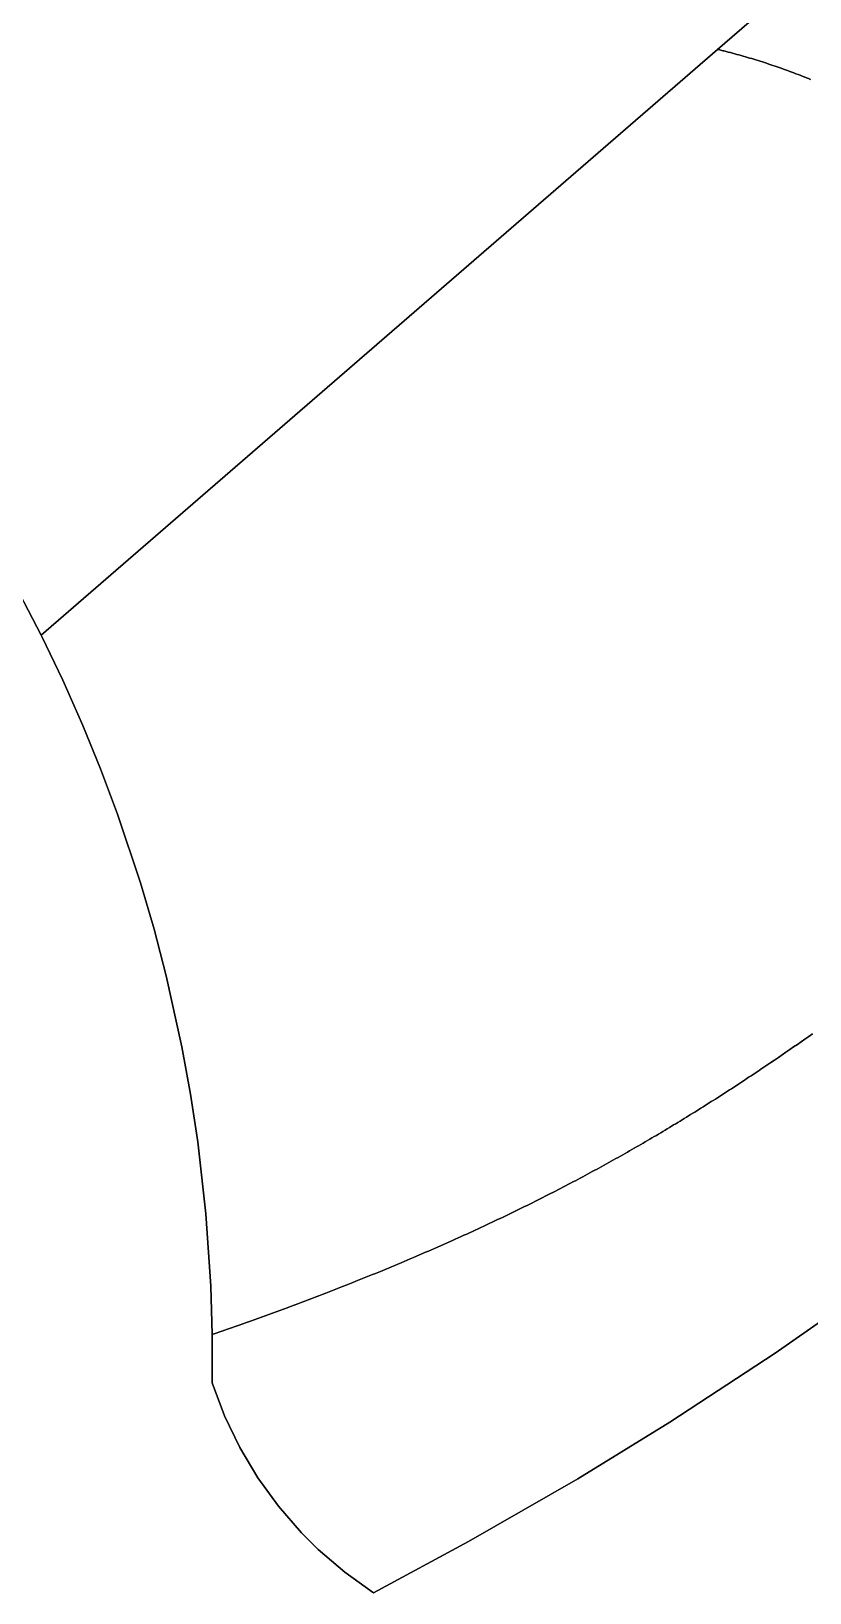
# Model space of a CAD drawing. Header units: millimetres. Extents: x 1811966 to 2218310, y 20519 to 471429.
# Drawn here: x 2054372 to 2083716, y 227158 to 286002 of the extents above; entities that cross this region are included whole.
import ezdxf

# ---------------------------------------------------------------- set-up
doc = ezdxf.new("R2010")
doc.units = ezdxf.units.MM
doc.layers.add('CLOSED_AREAS', color=7, linetype='Continuous')

msp = doc.modelspace()

# ---------------------------------------------------------------- linework, layer by layer
at = {"layer": 'CLOSED_AREAS'}
for points in [[(2050552.959, 305874.596), (2038831.713, 283119.077), (2039008.23, 282979.15), (2040395.6, 281801.062), (2041747.174, 280582.064), (2043061.733, 279323.238), (2044338.105, 278025.71), (2045575.16, 276690.644), (2047354.606, 274620.264), (2048488.604, 273196.621), (2049579.572, 271739.745), (2051133.228, 269494.967), (2052112.469, 267960.758), (2053045.433, 266397.977), (2053931.322, 264808.035), (2054743.64, 263241.854), (2080238.744, 285317.964), (2082906.278, 287627.772)], [(2082906.278, 287627.772), (2080238.744, 285317.964), (2080279.307, 285308.183), (2080319.856, 285298.328), (2080360.39, 285288.398), (2080400.909, 285278.395), (2080441.413, 285268.318), (2080481.902, 285258.166), (2080522.375, 285247.941), (2080562.834, 285237.643), (2080643.704, 285216.826), (2080724.512, 285195.716), (2080805.258, 285174.315), (2080885.94, 285152.623), (2080966.558, 285130.641), (2081047.111, 285108.37), (2081127.599, 285085.812), (2081208.021, 285062.967), (2081288.376, 285039.836), (2081368.663, 285016.421), (2081448.883, 284992.722), (2081529.034, 284968.74), (2081609.116, 284944.477), (2081689.128, 284919.933), (2081769.069, 284895.109), (2081848.938, 284870.006), (2081928.736, 284844.626), (2082008.461, 284818.97), (2082088.113, 284793.037), (2082167.691, 284766.83), (2082247.195, 284740.349), (2082326.623, 284713.595), (2082405.975, 284686.57), (2082485.251, 284659.274), (2082564.45, 284631.709), (2082643.57, 284603.875), (2082722.613, 284575.773), (2082801.576, 284547.404), (2082880.459, 284518.77), (2082959.262, 284489.871), (2083037.983, 284460.709), (2083116.623, 284431.283), (2083195.181, 284401.597), (2083273.655, 284371.649), (2083352.045, 284341.442), (2083430.351, 284310.976), (2083508.572, 284280.253), (2083586.708, 284249.273), (2083664.757, 284218.037), (2083742.719, 284186.546)], [(2083742.719, 284186.546), (2083664.757, 284218.037), (2083586.708, 284249.273), (2083508.572, 284280.253), (2083430.351, 284310.976), (2083352.045, 284341.442), (2083273.655, 284371.649), (2083195.181, 284401.597), (2083116.623, 284431.283), (2083037.983, 284460.709), (2082959.262, 284489.871), (2082880.459, 284518.77), (2082801.576, 284547.404), (2082722.613, 284575.773), (2082643.57, 284603.875), (2082564.45, 284631.709), (2082485.251, 284659.274), (2082405.975, 284686.57), (2082326.623, 284713.595), (2082247.195, 284740.349), (2082167.691, 284766.83), (2082088.113, 284793.037), (2082008.461, 284818.97), (2081928.736, 284844.626), (2081848.938, 284870.006), (2081769.069, 284895.109), (2081689.128, 284919.933), (2081609.116, 284944.477), (2081529.034, 284968.74), (2081448.883, 284992.722), (2081368.663, 285016.421), (2081288.376, 285039.836), (2081208.021, 285062.967), (2081127.599, 285085.812), (2081047.111, 285108.37), (2080966.558, 285130.641), (2080885.94, 285152.623), (2080805.258, 285174.315), (2080724.512, 285195.716), (2080643.704, 285216.826), (2080562.834, 285237.643), (2080522.375, 285247.941), (2080481.902, 285258.166), (2080441.413, 285268.318), (2080400.909, 285278.395), (2080360.39, 285288.398), (2080319.856, 285298.328), (2080279.307, 285308.183), (2080238.744, 285317.964), (2054743.64, 263241.854), (2054769.317, 263192.346), (2055558.689, 261552.345), (2056318.337, 259842.645), (2056988.769, 258205.298), (2057628.191, 256501.237), (2058491.216, 253911.24), (2059001.719, 252164.217), (2059459.827, 250402.726), (2060047.834, 247736.809), (2060373.241, 245946.05), (2060645.012, 244146.37), (2060951.598, 241433.641), (2061136.375, 238709.895), (2061191.686, 236890.654), (2061338.395, 236941.246), (2061484.5, 236991.813), (2061630.003, 237042.356), (2061774.907, 237092.875), (2061919.214, 237143.37), (2062062.927, 237193.841), (2062206.049, 237244.288), (2062348.58, 237294.712), (2062490.524, 237345.112), (2062631.884, 237395.489), (2062772.661, 237445.843), (2062912.858, 237496.174), (2063052.478, 237546.483), (2063191.522, 237596.769), (2063329.994, 237647.033), (2063467.895, 237697.274), (2063605.228, 237747.494), (2063741.996, 237797.691), (2063878.2, 237847.868), (2064013.843, 237898.022), (2064148.928, 237948.155), (2064283.457, 237998.267), (2064417.433, 238048.358), (2064550.856, 238098.428), (2064683.731, 238148.478), (2064816.06, 238198.507), (2064947.844, 238248.516), (2065079.087, 238298.504), (2065209.79, 238348.473), (2065339.957, 238398.422), (2065469.589, 238448.351), (2065598.689, 238498.26), (2065727.259, 238548.151), (2065855.301, 238598.022), (2065982.819, 238647.874), (2066109.814, 238697.707), (2066236.289, 238747.522), (2066362.246, 238797.318), (2066487.688, 238847.096), (2066612.616, 238896.856), (2066737.034, 238946.598), (2066860.944, 238996.322), (2066984.348, 239046.028), (2067107.249, 239095.717), (2067229.648, 239145.389), (2067351.549, 239195.043), (2067472.953, 239244.681), (2067593.864, 239294.302), (2067714.283, 239343.906), (2067834.213, 239393.493), (2067953.657, 239443.065), (2068072.616, 239492.62), (2068191.093, 239542.16), (2068309.09, 239591.683), (2068426.611, 239641.191), (2068543.657, 239690.684), (2068660.23, 239740.161), (2068776.334, 239789.623), (2068891.969, 239839.07), (2069007.14, 239888.503), (2069121.848, 239937.92), (2069236.096, 239987.324), (2069349.885, 240036.713), (2069463.219, 240086.088), (2069576.1, 240135.449), (2069688.53, 240184.797), (2069800.511, 240234.13), (2069912.046, 240283.451), (2070023.138, 240332.758), (2070133.789, 240382.052), (2070244, 240431.333), (2070353.775, 240480.601), (2070463.117, 240529.857), (2070572.026, 240579.1), (2070680.506, 240628.332), (2070788.559, 240677.551), (2070896.188, 240726.758), (2071003.395, 240775.953), (2071110.181, 240825.137), (2071216.551, 240874.309), (2071322.505, 240923.471), (2071428.047, 240972.621), (2071533.179, 241021.76), (2071637.903, 241070.888), (2071742.222, 241120.006), (2071846.138, 241169.114), (2071949.653, 241218.211), (2072052.77, 241267.298), (2072155.491, 241316.376), (2072257.819, 241365.444), (2072359.755, 241414.502), (2072461.303, 241463.55), (2072562.465, 241512.59), (2072663.243, 241561.62), (2072763.64, 241610.642), (2072863.657, 241659.655), (2072963.298, 241708.659), (2073062.564, 241757.655), (2073161.459, 241806.643), (2073259.984, 241855.623), (2073358.142, 241904.595), (2073455.935, 241953.559), (2073553.366, 242002.516), (2073650.437, 242051.465), (2073747.151, 242100.407), (2073843.509, 242149.342), (2073939.515, 242198.27), (2074035.17, 242247.192), (2074130.477, 242296.107), (2074225.439, 242345.016), (2074320.057, 242393.918), (2074414.335, 242442.815), (2074508.274, 242491.705), (2074601.878, 242540.59), (2074695.147, 242589.47), (2074788.086, 242638.344), (2074880.695, 242687.213), (2074972.979, 242736.077), (2075064.938, 242784.936), (2075156.575, 242833.79), (2075247.893, 242882.64), (2075338.895, 242931.486), (2075429.582, 242980.327), (2075519.956, 243029.165), (2075610.021, 243077.998), (2075699.779, 243126.828), (2075789.232, 243175.655), (2075878.382, 243224.478), (2075967.233, 243273.298), (2076055.785, 243322.115), (2076144.042, 243370.929), (2076232.006, 243419.741), (2076319.68, 243468.55), (2076407.065, 243517.357), (2076494.165, 243566.162), (2076580.981, 243614.964), (2076667.516, 243663.765), (2076753.773, 243712.564), (2076839.754, 243761.362), (2076925.46, 243810.159), (2077010.895, 243858.954), (2077096.062, 243907.748), (2077180.961, 243956.542), (2077265.596, 244005.335), (2077349.97, 244054.127), (2077434.084, 244102.92), (2077517.941, 244151.712), (2077601.543, 244200.504), (2077684.893, 244249.296), (2077767.993, 244298.089), (2077850.845, 244346.882), (2077933.453, 244395.676), (2078015.817, 244444.471), (2078097.941, 244493.267), (2078179.828, 244542.065), (2078261.479, 244590.863), (2078342.896, 244639.663), (2078424.083, 244688.465), (2078505.042, 244737.269), (2078585.774, 244786.075), (2078666.283, 244834.883), (2078746.571, 244883.693), (2078826.64, 244932.507), (2078906.493, 244981.322), (2078986.131, 245030.141), (2079065.558, 245078.963), (2079144.776, 245127.788), (2079223.787, 245176.616), (2079302.593, 245225.448), (2079381.197, 245274.284), (2079459.602, 245323.124), (2079537.809, 245371.968), (2079615.822, 245420.816), (2079693.642, 245469.668), (2079771.272, 245518.526), (2079848.714, 245567.387), (2079925.971, 245616.254), (2080003.045, 245665.126), (2080079.938, 245714.003), (2080156.654, 245762.886), (2080233.193, 245811.774), (2080309.559, 245860.668), (2080385.754, 245909.568), (2080461.781, 245958.474), (2080537.642, 246007.386), (2080613.338, 246056.305), (2080688.873, 246105.23), (2080764.25, 246154.163), (2080839.469, 246203.102), (2080914.535, 246252.048), (2080989.448, 246301.001), (2081064.213, 246349.962), (2081138.83, 246398.931), (2081213.302, 246447.907), (2081287.632, 246496.892), (2081361.823, 246545.884), (2081435.876, 246594.885), (2081509.793, 246643.894), (2081583.578, 246692.912), (2081657.233, 246741.939), (2081730.76, 246790.974), (2081804.161, 246840.019), (2081877.44, 246889.073), (2081950.597, 246938.137), (2082096.559, 247036.293), (2082242.068, 247134.489), (2082387.141, 247232.727), (2082531.798, 247331.007), (2082676.058, 247429.331), (2082819.94, 247527.7), (2082963.464, 247626.116), (2083106.649, 247724.58), (2083249.513, 247823.094), (2083392.076, 247921.658), (2083534.358, 248020.274), (2083676.376, 248118.944), (2083818.15, 248217.668)], [(2085746.071, 238512.062), (2082408.252, 236185.918), (2078437.823, 233585.11), (2074971.917, 231454.498), (2070858.671, 229086.008), (2067276.116, 227157.979), (2066196.404, 227929.031), (2065189.115, 228792.569), (2064561.758, 229416.314), (2063692.41, 230418.591), (2062915.127, 231493.825), (2062235.99, 232633.599), (2061660.321, 233828.969), (2061192.632, 235070.57), (2061191.686, 236890.654), (2061136.375, 238709.895), (2060951.598, 241433.641), (2060645.012, 244146.37), (2060373.241, 245946.05), (2060047.834, 247736.809), (2059459.827, 250402.726), (2059001.719, 252164.217), (2058491.216, 253911.24), (2057628.191, 256501.237), (2056988.769, 258205.298), (2056318.337, 259842.645), (2055558.689, 261552.345), (2054769.317, 263192.346), (2054743.64, 263241.854), (2053931.322, 264808.035)], [(2083818.15, 248217.668), (2083676.376, 248118.944), (2083534.358, 248020.274), (2083392.076, 247921.658), (2083249.513, 247823.094), (2083106.649, 247724.58), (2082963.464, 247626.116), (2082819.94, 247527.7), (2082676.058, 247429.331), (2082531.798, 247331.007), (2082387.141, 247232.727), (2082242.068, 247134.489), (2082096.559, 247036.293), (2081950.597, 246938.137), (2081877.44, 246889.073), (2081804.161, 246840.019), (2081730.76, 246790.974), (2081657.233, 246741.939), (2081583.578, 246692.912), (2081509.793, 246643.894), (2081435.876, 246594.885), (2081361.823, 246545.884), (2081287.632, 246496.892), (2081213.302, 246447.907), (2081138.83, 246398.931), (2081064.213, 246349.962), (2080989.448, 246301.001), (2080914.535, 246252.048), (2080839.469, 246203.102), (2080764.25, 246154.163), (2080688.873, 246105.23), (2080613.338, 246056.305), (2080537.642, 246007.386), (2080461.781, 245958.474), (2080385.754, 245909.568), (2080309.559, 245860.668), (2080233.193, 245811.774), (2080156.654, 245762.886), (2080079.938, 245714.003), (2080003.045, 245665.126), (2079925.971, 245616.254), (2079848.714, 245567.387), (2079771.272, 245518.526), (2079693.642, 245469.668), (2079615.822, 245420.816), (2079537.809, 245371.968), (2079459.602, 245323.124), (2079381.197, 245274.284), (2079302.593, 245225.448), (2079223.787, 245176.616), (2079144.776, 245127.788), (2079065.558, 245078.963), (2078986.131, 245030.141), (2078906.493, 244981.322), (2078826.64, 244932.507), (2078746.571, 244883.693), (2078666.283, 244834.883), (2078585.774, 244786.075), (2078505.042, 244737.269), (2078424.083, 244688.465), (2078342.896, 244639.663), (2078261.479, 244590.863), (2078179.828, 244542.065), (2078097.941, 244493.267), (2078015.817, 244444.471), (2077933.453, 244395.676), (2077850.845, 244346.882), (2077767.993, 244298.089), (2077684.893, 244249.296), (2077601.543, 244200.504), (2077517.941, 244151.712), (2077434.084, 244102.92), (2077349.97, 244054.127), (2077265.596, 244005.335), (2077180.961, 243956.542), (2077096.062, 243907.748), (2077010.895, 243858.954), (2076925.46, 243810.159), (2076839.754, 243761.362), (2076753.773, 243712.564), (2076667.516, 243663.765), (2076580.981, 243614.964), (2076494.165, 243566.162), (2076407.065, 243517.357), (2076319.68, 243468.55), (2076232.006, 243419.741), (2076144.042, 243370.929), (2076055.785, 243322.115), (2075967.233, 243273.298), (2075878.382, 243224.478), (2075789.232, 243175.655), (2075699.779, 243126.828), (2075610.021, 243077.998), (2075519.956, 243029.165), (2075429.582, 242980.327), (2075338.895, 242931.486), (2075247.893, 242882.64), (2075156.575, 242833.79), (2075064.938, 242784.936), (2074972.979, 242736.077), (2074880.695, 242687.213), (2074788.086, 242638.344), (2074695.147, 242589.47), (2074601.878, 242540.59), (2074508.274, 242491.705), (2074414.335, 242442.815), (2074320.057, 242393.918), (2074225.439, 242345.016), (2074130.477, 242296.107), (2074035.17, 242247.192), (2073939.515, 242198.27), (2073843.509, 242149.342), (2073747.151, 242100.407), (2073650.437, 242051.465), (2073553.366, 242002.516), (2073455.935, 241953.559), (2073358.142, 241904.595), (2073259.984, 241855.623), (2073161.459, 241806.643), (2073062.564, 241757.655), (2072963.298, 241708.659), (2072863.657, 241659.655), (2072763.64, 241610.642), (2072663.243, 241561.62), (2072562.465, 241512.59), (2072461.303, 241463.55), (2072359.755, 241414.502), (2072257.819, 241365.444), (2072155.491, 241316.376), (2072052.77, 241267.298), (2071949.653, 241218.211), (2071846.138, 241169.114), (2071742.222, 241120.006), (2071637.903, 241070.888), (2071533.179, 241021.76), (2071428.047, 240972.621), (2071322.505, 240923.471), (2071216.551, 240874.309), (2071110.181, 240825.137), (2071003.395, 240775.953), (2070896.188, 240726.758), (2070788.559, 240677.551), (2070680.506, 240628.332), (2070572.026, 240579.1), (2070463.117, 240529.857), (2070353.775, 240480.601), (2070244, 240431.333), (2070133.789, 240382.052), (2070023.138, 240332.758), (2069912.046, 240283.451), (2069800.511, 240234.13), (2069688.53, 240184.797), (2069576.1, 240135.449), (2069463.219, 240086.088), (2069349.885, 240036.713), (2069236.096, 239987.324), (2069121.848, 239937.92), (2069007.14, 239888.503), (2068891.969, 239839.07), (2068776.334, 239789.623), (2068660.23, 239740.161), (2068543.657, 239690.684), (2068426.611, 239641.191), (2068309.09, 239591.683), (2068191.093, 239542.16), (2068072.616, 239492.62), (2067953.657, 239443.065), (2067834.213, 239393.493), (2067714.283, 239343.906), (2067593.864, 239294.302), (2067472.953, 239244.681), (2067351.549, 239195.043), (2067229.648, 239145.389), (2067107.249, 239095.717), (2066984.348, 239046.028), (2066860.944, 238996.322), (2066737.034, 238946.598), (2066612.616, 238896.856), (2066487.688, 238847.096), (2066362.246, 238797.318), (2066236.289, 238747.522), (2066109.814, 238697.707), (2065982.819, 238647.874), (2065855.301, 238598.022), (2065727.259, 238548.151), (2065598.689, 238498.26), (2065469.589, 238448.351), (2065339.957, 238398.422), (2065209.79, 238348.473), (2065079.087, 238298.504), (2064947.844, 238248.516), (2064816.06, 238198.507), (2064683.731, 238148.478), (2064550.856, 238098.428), (2064417.433, 238048.358), (2064283.457, 237998.267), (2064148.928, 237948.155), (2064013.843, 237898.022), (2063878.2, 237847.868), (2063741.996, 237797.691), (2063605.228, 237747.494), (2063467.895, 237697.274), (2063329.994, 237647.033), (2063191.522, 237596.769), (2063052.478, 237546.483), (2062912.858, 237496.174), (2062772.661, 237445.843), (2062631.884, 237395.489), (2062490.524, 237345.112), (2062348.58, 237294.712), (2062206.049, 237244.288), (2062062.927, 237193.841), (2061919.214, 237143.37), (2061774.907, 237092.875), (2061630.003, 237042.356), (2061484.5, 236991.813), (2061338.395, 236941.246), (2061191.686, 236890.654), (2061192.632, 235070.57), (2061660.321, 233828.969), (2062235.99, 232633.599), (2062915.127, 231493.825), (2063692.41, 230418.591), (2064561.758, 229416.314), (2065189.115, 228792.569), (2066196.404, 227929.031), (2067276.116, 227157.979), (2070858.671, 229086.008), (2074971.917, 231454.498), (2078437.823, 233585.11), (2082408.252, 236185.918), (2085746.071, 238512.062)]]:
    msp.add_lwpolyline(points, dxfattribs=at)

doc.saveas('drawing.dxf')
